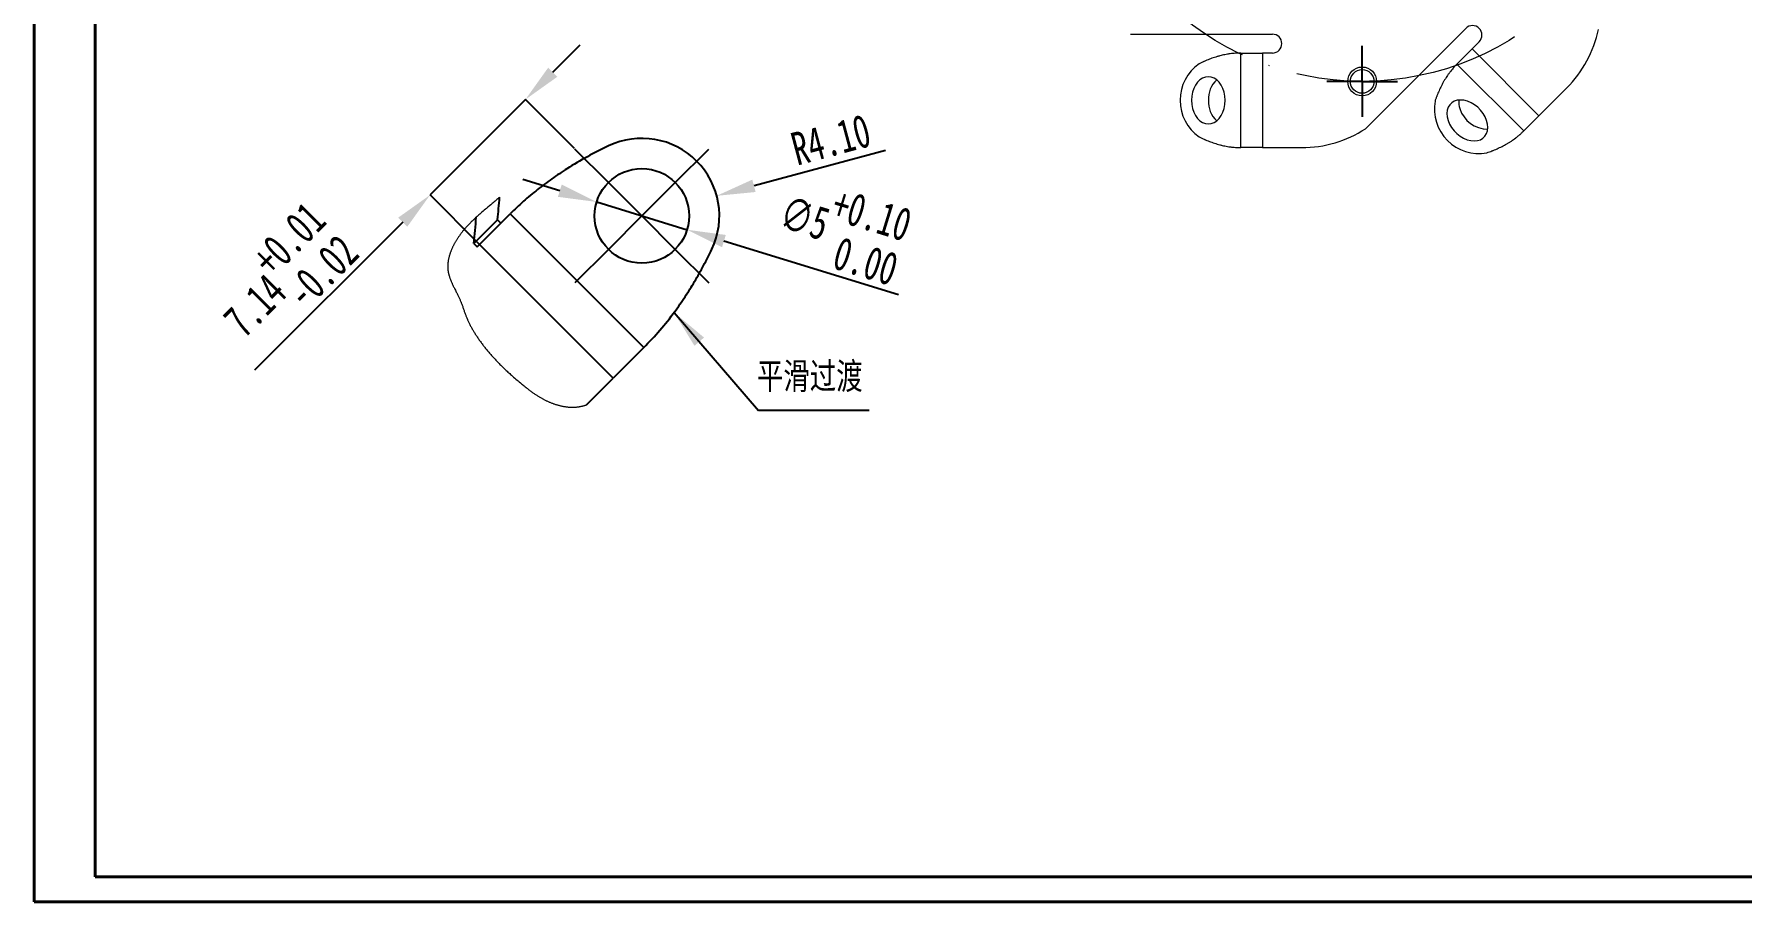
# Model space of a CAD drawing. Header units: millimetres. Extents: x 33 to 1129, y -1950 to 193.
# Drawn here: x 815.8 to 996.4, y -1776.8 to -1685 of the extents above; entities that cross this region are included whole.
import ezdxf

# ---------------------------------------------------------------- set-up
doc = ezdxf.new("R2010")
doc.units = ezdxf.units.MM
doc.linetypes.add('ACAD_ISO04W100', pattern=[30, 24, -3, 0, -3])
doc.layers.add('10', color=7, linetype='Continuous')
doc.layers.add('9', color=7, linetype='Continuous')
doc.layers.add('中心线', color=6, linetype='ACAD_ISO04W100', lineweight=0)
doc.styles.add('SLDTEXTSTYLE4', font='TXT', dxfattribs={"width": 0.7})
doc.dimstyles.new('SLDDIMSTYLE4', dxfattribs={"dimtxt": 0.18, "dimasz": 4.08, "dimexe": 0, "dimexo": 0.0625, "dimgap": 0, "dimtad": 0, "dimtih": 1, "dimtoh": 1, "dimdec": 0, "dimrnd": 1e-09, "dimzin": 0, "dimdsep": 46, "dimtxsty": 'Standard', "dimsah": 1, "dimcen": 0.09, "dimadec": 0, "dimazin": 0, "dimtfac": 4.08, "dimtdec": 0, "dimtofl": 0, "dimtmove": 0, "dimatfit": 3, "dimfxl": 1, "dimfrac": 2, "dimtolj": 1, "dimtzin": 0, "dimarcsym": 0})
doc.dimstyles.new('SLDDIMSTYLE7', dxfattribs={"dimtxt": 3.5, "dimasz": 4.08, "dimexe": 0, "dimexo": 0.0625, "dimgap": 0.875, "dimtad": 2, "dimlfac": 0.5, "dimrnd": 1e-09, "dimzin": 12, "dimdsep": 46, "dimtxsty": 'SLDTEXTSTYLE4', "dimsah": 1, "dimcen": 0, "dimadec": 0, "dimazin": 3, "dimtol": 1, "dimtp": 0.1, "dimtfac": 1, "dimtmove": 0, "dimatfit": 3, "dimfxl": 1, "dimfrac": 2, "dimtolj": 1, "dimtzin": 0, "dimarcsym": 0})
doc.dimstyles.new('SLDDIMSTYLE8', dxfattribs={"dimtxt": 3.5, "dimasz": 4.08, "dimexe": 0, "dimexo": 0.0625, "dimgap": 0.875, "dimtad": 2, "dimlfac": 0.5, "dimrnd": 1e-09, "dimzin": 4, "dimdsep": 46, "dimtxsty": 'SLDTEXTSTYLE4', "dimsah": 1, "dimcen": 0, "dimadec": 0, "dimazin": 1, "dimtfac": 1, "dimtofl": 0, "dimtmove": 0, "dimatfit": 3, "dimfxl": 1, "dimfrac": 2, "dimtolj": 1, "dimtzin": 12, "dimarcsym": 0})
doc.dimstyles.new('SLDDIMSTYLE9', dxfattribs={"dimtxt": 3.5, "dimasz": 4.08, "dimexe": 0, "dimexo": 0.0625, "dimgap": 0.875, "dimtad": 2, "dimlfac": 0.5, "dimrnd": 1e-09, "dimzin": 12, "dimdsep": 46, "dimtxsty": 'SLDTEXTSTYLE4', "dimsah": 1, "dimcen": 0.09, "dimadec": 0, "dimazin": 3, "dimtol": 1, "dimtp": 0.01, "dimtm": 0.02, "dimtfac": 1, "dimtmove": 0, "dimatfit": 0, "dimfxl": 1, "dimfrac": 2, "dimtolj": 1, "dimarcsym": 0})

# ---------------------------------------------------------------- blocks, each defined once
blk = doc.blocks.new('*D46')
at = {"layer": '10', "color": 0, "lineweight": -2, "transparency": 16777216}
for p, q in [((871.37, -1701.6), (867.47, -1700.4)), ((875.27, -1702.79), (884.83, -1705.73)), ((907.18, -1712.6), (888.73, -1706.93))]:
    blk.add_line(p, q, dxfattribs=at)
at = {"layer": '10', "color": 0, "transparency": 16777216}
for points in [[(871.57, -1700.95), (871.17, -1702.25), (875.27, -1702.79)], [(888.93, -1706.28), (888.53, -1707.58), (884.83, -1705.73)]]:
    blk.add_solid(points, dxfattribs=at)
at = {"layer": 'Defpoints', "color": 0, "transparency": 16777216}
for p in [(875.27, -1702.79), (884.83, -1705.73)]:
    blk.add_point(p, dxfattribs=at)
at = {"layer": '10', "color": 0, "transparency": 16777216, "insert": (896.12, -1699.74), "char_height": 3.5, "attachment_point": 1, "rotation": 342.925, "style": 'SLDTEXTSTYLE4'}
blk.add_mtext('\\A1;∅5\\S+0.10^  0.00;', dxfattribs=at)
blk = doc.blocks.new('*D47')
at = {"layer": '10', "color": 0, "lineweight": -2, "transparency": 16777216}
blk.add_line((905.82, -1697.36), (891.91, -1701.08), dxfattribs=at)
at = {"layer": '10', "color": 0, "transparency": 16777216}
blk.add_solid([(891.73, -1700.43), (892.08, -1701.74), (887.97, -1702.14)], dxfattribs=at)
at = {"layer": 'Defpoints', "color": 0, "transparency": 16777216}
for p in [(887.97, -1702.14), (880.05, -1704.26)]:
    blk.add_point(p, dxfattribs=at)
at = {"layer": '10', "color": 0, "transparency": 16777216, "insert": (895.56, -1695.58), "char_height": 3.5, "attachment_point": 1, "rotation": 15, "style": 'SLDTEXTSTYLE4'}
blk.add_mtext('\\A1;R4.10', dxfattribs=at)
blk = doc.blocks.new('*D48')
at = {"layer": '10', "color": 0, "lineweight": -2, "transparency": 16777216}
for p, q in [((870.62, -1689.07), (873.51, -1686.18)), ((867.74, -1691.95), (857.65, -1702.05)), ((872.93, -1697.15), (867.74, -1691.95)), ((862.84, -1707.24), (857.65, -1702.05)), ((854.76, -1704.93), (839.09, -1720.6))]:
    blk.add_line(p, q, dxfattribs=at)
at = {"layer": '10', "color": 0, "transparency": 16777216}
for points in [[(870.14, -1688.59), (871.11, -1689.55), (867.74, -1691.95)], [(854.28, -1704.45), (855.24, -1705.41), (857.65, -1702.05)]]:
    blk.add_solid(points, dxfattribs=at)
at = {"layer": 'Defpoints', "color": 0, "transparency": 16777216}
for p in [(872.98, -1697.19), (857.65, -1702.05), (862.88, -1707.28)]:
    blk.add_point(p, dxfattribs=at)
at = {"layer": '10', "color": 0, "transparency": 16777216, "insert": (839.09, -1707.82), "char_height": 3.5, "attachment_point": 2, "rotation": 45, "style": 'SLDTEXTSTYLE4'}
blk.add_mtext('\\A1;7.14\\S+0.01^ -0.02;', dxfattribs=at)
blk = doc.blocks.new('SW_CENTERMARKSYMBOL_10')
at = {"layer": '10', "color": 0}
for p, q in [((-3.54, 3.54), (-7.07, 7.07)), ((3.54, 3.54), (7.07, 7.07)), ((0, 0), (-3.54, 3.54)), ((0, 0), (3.54, 3.54)), ((0, 0), (-3.54, -3.54)), ((0, 0), (3.54, -3.54)), ((-3.54, -3.54), (-7.07, -7.07)), ((3.54, -3.54), (7.07, -7.07))]:
    blk.add_line(p, q, dxfattribs=at)
blk = doc.blocks.new('SW_CENTERMARKSYMBOL_4')
at = {"layer": '10', "color": 0}
for p, q in [((0, 12.5), (0, 18.75)), ((0, 0), (0, 12.5)), ((-12.5, 0), (-18.75, 0)), ((0, 0), (-12.5, 0)), ((0, 0), (0, -12.5)), ((0, 0), (12.5, 0)), ((12.5, 0), (18.75, 0)), ((0, -12.5), (0, -18.75))]:
    blk.add_line(p, q, dxfattribs=at)

msp = doc.modelspace()

# ---------------------------------------------------------------- linework, layer by layer
at = {"color": 7, "linetype": 'Continuous', "lineweight": 15}
for p, q in [((931.73837, -1685.0419), (946.73837, -1685.0419)), ((956.59043, -1695.04007), (967.19703, -1684.43347)), ((966.2453, -1688.21363), (967.8636, -1686.59533)), ((968.61124, -1685.84769), (967.8636, -1686.59533)), ((967.8636, -1686.59533), (974.93467, -1693.6664)), ((943.39242, -1697.0419), (943.39242, -1687.0419)), ((943.39242, -1687.0419), (945.68104, -1687.0419)), ((946.73837, -1687.0419), (945.68104, -1687.0419)), ((945.68104, -1687.0419), (945.68104, -1697.0419)), ((973.31637, -1695.2847), (966.2453, -1688.21363)), ((974.93467, -1693.6664), (977.87578, -1690.72529)), ((974.93467, -1693.6664), (973.31637, -1695.2847)), ((945.68104, -1697.0419), (943.39242, -1697.0419)), ((945.68104, -1697.0419), (949.8404, -1697.0419))]:
    msp.add_line(p, q, dxfattribs=at)
at = {"color": 7, "linetype": 'Continuous', "lineweight": 25}
for p, q in [((864.78069, -1704.67951), (862.28069, -1707.17951)), ((865.13424, -1705.03306), (864.78069, -1704.67951)), ((866.12084, -1704.04646), (880.26298, -1718.1886)), ((862.28069, -1707.17951), (862.63424, -1707.53306)), ((862.63424, -1707.53306), (862.88424, -1707.28306)), ((877.02638, -1721.4252), (862.88424, -1707.28306)), ((874.19041, -1724.26116), (877.02638, -1721.4252))]:
    msp.add_line(p, q, dxfattribs=at)
at = {"color": 7, "linetype": 'Continuous', "lineweight": 15, "flags": 128}
for points in [[(938.19699, -1692.0419), (938.22385, -1692.47602), (938.3036, -1692.89695), (938.43383, -1693.2919), (938.61057, -1693.64887), (938.82846, -1693.95701), (939.08088, -1694.20696), (939.36015, -1694.39113), (939.65779, -1694.50392), (939.96476, -1694.5419), (940.27173, -1694.50392), (940.56937, -1694.39113), (940.84864, -1694.20696), (941.10106, -1693.95701), (941.31895, -1693.64887), (941.49569, -1693.2919), (941.62592, -1692.89695), (941.70567, -1692.47602), (941.73253, -1692.0419), (941.70567, -1691.60778), (941.62592, -1691.18685), (941.49569, -1690.7919), (941.31895, -1690.43493), (941.10106, -1690.12679), (940.84864, -1689.87683), (940.56937, -1689.69267), (940.27173, -1689.57988), (939.96476, -1689.5419), (939.65779, -1689.57988), (939.36015, -1689.69267), (939.08088, -1689.87683), (938.82846, -1690.12679), (938.61057, -1690.43493), (938.43383, -1690.7919), (938.3036, -1691.18685), (938.22385, -1691.60778), (938.19699, -1692.0419)], [(965.31587, -1694.17289), (965.4722, -1694.54885), (965.6858, -1694.91338), (965.95019, -1695.25542), (966.25732, -1695.56456), (966.59787, -1695.83142), (966.96149, -1696.04789), (967.33713, -1696.20738), (967.71338, -1696.30506), (968.0788, -1696.33795), (968.42229, -1696.30506), (968.73342, -1696.20738), (969.00273, -1696.04789), (969.22204, -1695.83142), (969.38468, -1695.56456), (969.48572, -1695.25542), (969.52208, -1694.91338), (969.49266, -1694.54885), (969.39835, -1694.17289), (969.24202, -1693.79693), (969.02842, -1693.43239), (968.76403, -1693.09035), (968.4569, -1692.78121), (968.11635, -1692.51435), (967.75273, -1692.29789), (967.37709, -1692.13839), (967.00085, -1692.04071), (966.63542, -1692.00782), (966.29193, -1692.04071), (965.9808, -1692.13839), (965.71149, -1692.29789), (965.49218, -1692.51435), (965.32954, -1692.78121), (965.2285, -1693.09035), (965.19214, -1693.43239), (965.22156, -1693.79693), (965.31587, -1694.17289)]]:
    msp.add_lwpolyline(points, dxfattribs=at)
at = {"color": 7, "linetype": 'Continuous', "lineweight": 18, "flags": 128}
msp.add_lwpolyline([(865.00291, -1702.2901), (864.90816, -1702.3736), (864.81291, -1702.45678), (864.71721, -1702.53967), (864.6211, -1702.62231), (864.52463, -1702.70474), (864.42783, -1702.78699), (864.33075, -1702.8691), (864.23342, -1702.9511), (864.08008, -1703.07983), (863.92641, -1703.20851), (863.77256, -1703.3373), (863.6187, -1703.46633), (863.49571, -1703.56981), (863.37289, -1703.6736), (863.25034, -1703.77778), (863.12812, -1703.8824), (863.00632, -1703.98755), (862.91098, -1704.07058), (862.81599, -1704.15401), (862.7214, -1704.23788), (862.62723, -1704.32221), (862.53354, -1704.40705), (862.45776, -1704.4764), (862.38235, -1704.54612), (862.30732, -1704.61623), (862.23269, -1704.68675), (862.15849, -1704.7577), (862.08473, -1704.8291), (862.01144, -1704.90096), (861.94468, -1704.96726), (861.87836, -1705.03398), (861.81247, -1705.10114), (861.74705, -1705.16874), (861.68211, -1705.23681), (861.61766, -1705.30535), (861.56086, -1705.36662), (861.50448, -1705.42828), (861.44853, -1705.49035), (861.39301, -1705.55284), (861.33794, -1705.61575), (861.28333, -1705.67911), (861.23227, -1705.73925), (861.18164, -1705.7998), (861.13145, -1705.86076), (861.08171, -1705.92214), (861.03243, -1705.98395), (860.98362, -1706.04621), (860.93528, -1706.1089), (860.88743, -1706.17206), (860.84007, -1706.23568), (860.79323, -1706.29977), (860.74772, -1706.36319), (860.70272, -1706.42707), (860.65823, -1706.49144), (860.61427, -1706.55629), (860.57739, -1706.6117), (860.54091, -1706.66748), (860.50481, -1706.72362), (860.46912, -1706.78013), (860.43384, -1706.83701), (860.39897, -1706.89428), (860.36647, -1706.94863), (860.33436, -1707.00333), (860.30262, -1707.05837), (860.27128, -1707.11375), (860.24036, -1707.16946), (860.20986, -1707.2255), (860.17981, -1707.28184), (860.15021, -1707.33848), (860.12109, -1707.39541), (860.09245, -1707.45261), (860.06482, -1707.50905), (860.0377, -1707.56574), (860.01108, -1707.62267), (859.985, -1707.67982), (859.95745, -1707.74179), (859.93055, -1707.80399), (859.90433, -1707.86642), (859.8788, -1707.92907), (859.85398, -1707.99192), (859.82989, -1708.05496), (859.80785, -1708.11456), (859.7865, -1708.17431), (859.76584, -1708.23419), (859.7459, -1708.2942), (859.72668, -1708.35432), (859.71123, -1708.40451), (859.6963, -1708.45476), (859.68191, -1708.50507), (859.66805, -1708.55544), (859.65475, -1708.60585), (859.64201, -1708.6563), (859.63052, -1708.70391), (859.61954, -1708.75154), (859.60908, -1708.7992), (859.59915, -1708.84686), (859.58976, -1708.89455), (859.58038, -1708.94513), (859.57163, -1708.9957), (859.56351, -1709.04628), (859.55603, -1709.09684), (859.54919, -1709.14739), (859.54301, -1709.19791), (859.53779, -1709.24552), (859.53317, -1709.29309), (859.52915, -1709.34063), (859.52575, -1709.38813), (859.52297, -1709.43558), (859.52082, -1709.48298), (859.5193, -1709.53032), (859.51843, -1709.5776), (859.51821, -1709.62481), (859.51864, -1709.67195), (859.51972, -1709.71817), (859.52145, -1709.76431), (859.52383, -1709.81037), (859.52688, -1709.85634), (859.53036, -1709.89948), (859.53443, -1709.94254), (859.5391, -1709.9855), (859.54436, -1710.02838), (859.55019, -1710.07118), (859.55658, -1710.11389), (859.56352, -1710.15652), (859.57178, -1710.20332), (859.58069, -1710.25004), (859.59022, -1710.29665), (859.60036, -1710.34318), (859.61109, -1710.38963), (859.62241, -1710.43599), (859.6343, -1710.48227), (859.64674, -1710.52846), (859.65973, -1710.57459), (859.67323, -1710.62064), (859.68699, -1710.66579), (859.70124, -1710.71088), (859.71594, -1710.7559), (859.73111, -1710.80086), (859.75145, -1710.85916), (859.77249, -1710.91736), (859.79422, -1710.97547), (859.8166, -1711.03349), (859.8396, -1711.09144), (859.86319, -1711.1493), (859.88734, -1711.20709), (859.91451, -1711.27058), (859.94229, -1711.334), (859.97063, -1711.39734), (859.99949, -1711.46063), (860.02883, -1711.52386), (860.06681, -1711.60426), (860.10543, -1711.6846), (860.1446, -1711.76489), (860.18425, -1711.84513), (860.22428, -1711.92536), (860.27715, -1712.03039), (860.33037, -1712.13544), (860.38376, -1712.24053), (860.4246, -1712.321), (860.46535, -1712.40152), (860.50592, -1712.48211), (860.54623, -1712.56279), (860.5862, -1712.64356), (860.62574, -1712.72444), (860.66477, -1712.80544), (860.69678, -1712.8729), (860.72834, -1712.94046), (860.75938, -1713.00814), (860.78988, -1713.07593), (860.81978, -1713.14384), (860.84904, -1713.21189), (860.87599, -1713.27618), (860.90231, -1713.3406), (860.92805, -1713.40513), (860.95325, -1713.46976), (860.97796, -1713.53448), (861.00882, -1713.61715), (861.03905, -1713.69992), (861.06874, -1713.78276), (861.09799, -1713.86566), (861.12687, -1713.94859), (861.1555, -1714.03151), (861.18397, -1714.11441), (861.21237, -1714.19727), (861.24079, -1714.28005), (861.26932, -1714.36273), (861.29807, -1714.44529), (861.32713, -1714.5277), (861.35659, -1714.60994), (861.38654, -1714.69197), (861.41451, -1714.76698), (861.44305, -1714.84177), (861.47223, -1714.91634), (861.50209, -1714.99067), (861.53262, -1715.06476), (861.56382, -1715.13861), (861.59267, -1715.20539), (861.62206, -1715.27198), (861.65197, -1715.33837), (861.68238, -1715.40456), (861.7133, -1715.47055), (861.74471, -1715.53635), (861.78235, -1715.61364), (861.82065, -1715.69066), (861.85961, -1715.76741), (861.89919, -1715.84389), (861.94022, -1715.92164), (861.98189, -1715.99911), (862.02417, -1716.07629), (862.06706, -1716.15319), (862.11054, -1716.22981), (862.15459, -1716.30615), (862.1992, -1716.3822), (862.24435, -1716.45796), (862.29004, -1716.53344), (862.33625, -1716.60864), (862.38296, -1716.68355), (862.43016, -1716.75819), (862.47783, -1716.83253), (862.52597, -1716.9066), (862.57943, -1716.98774), (862.63341, -1717.06854), (862.68789, -1717.149), (862.74286, -1717.22911), (862.79829, -1717.30888), (862.85756, -1717.39312), (862.91731, -1717.47697), (862.97753, -1717.56043), (863.03821, -1717.64352), (863.09935, -1717.72623), (863.16094, -1717.80856), (863.21942, -1717.88585), (863.2783, -1717.96281), (863.33756, -1718.03945), (863.39721, -1718.11576), (863.45725, -1718.19175), (863.52469, -1718.27618), (863.5926, -1718.36022), (863.66096, -1718.44387), (863.72978, -1718.52713), (863.79904, -1718.61001), (863.86874, -1718.69251), (863.93888, -1718.77463), (864.00945, -1718.85637), (864.08289, -1718.94053), (864.15678, -1719.02431), (864.2311, -1719.10769), (864.30586, -1719.19068), (864.38105, -1719.27329), (864.4553, -1719.35406), (864.52995, -1719.43446), (864.60499, -1719.51451), (864.68042, -1719.5942), (864.77072, -1719.6886), (864.86154, -1719.78251), (864.95288, -1719.87594), (865.04473, -1719.96888), (865.13708, -1720.06134), (865.22991, -1720.15333), (865.32322, -1720.24486), (865.417, -1720.33592), (865.51124, -1720.42653), (865.60592, -1720.51669), (865.70104, -1720.60641), (865.79658, -1720.69569), (865.88704, -1720.77947), (865.97787, -1720.86287), (866.06905, -1720.9459), (866.16057, -1721.02856), (866.25242, -1721.11085), (866.3698, -1721.21507), (866.48768, -1721.31871), (866.60606, -1721.42179), (866.72491, -1721.52432), (866.84422, -1721.6263), (866.96182, -1721.72594), (867.07983, -1721.82507), (867.19823, -1721.92371), (867.31701, -1722.02186), (867.41228, -1722.10003), (867.50778, -1722.17789), (867.60355, -1722.25539), (867.69961, -1722.33247), (867.79599, -1722.40909), (867.87198, -1722.46893), (867.94821, -1722.52843), (868.0247, -1722.58755), (868.10148, -1722.64628), (868.17854, -1722.70459), (868.24871, -1722.7571), (868.31915, -1722.80922), (868.38988, -1722.86093), (868.46089, -1722.91222), (868.53222, -1722.96307), (868.60259, -1723.01256), (868.67327, -1723.06159), (868.74429, -1723.11013), (868.81565, -1723.15818), (868.87967, -1723.20064), (868.94398, -1723.24268), (869.0086, -1723.28428), (869.07352, -1723.32543), (869.13877, -1723.36611), (869.20434, -1723.40632), (869.27025, -1723.44604), (869.3365, -1723.48526), (869.39617, -1723.51996), (869.45612, -1723.55424), (869.51637, -1723.58809), (869.57692, -1723.6215), (869.63779, -1723.65445), (869.69787, -1723.68638), (869.75826, -1723.71785), (869.81897, -1723.74886), (869.88, -1723.7794), (869.94261, -1723.81008), (870.00557, -1723.84025), (870.06888, -1723.8699), (870.13256, -1723.89902), (870.19657, -1723.92761), (870.26093, -1723.95565), (870.32562, -1723.98314), (870.39047, -1724.00999), (870.45563, -1724.03626), (870.52108, -1724.06193), (870.58682, -1724.087), (870.65281, -1724.11146), (870.71789, -1724.13487), (870.7832, -1724.15766), (870.84874, -1724.17981), (870.91449, -1724.20133), (870.9818, -1724.22262), (871.04932, -1724.24322), (871.11702, -1724.26311), (871.1849, -1724.2823), (871.25296, -1724.30075), (871.32117, -1724.31847), (871.38953, -1724.33544), (871.44945, -1724.34966), (871.50948, -1724.3633), (871.56958, -1724.37633), (871.62978, -1724.38876), (871.69004, -1724.40057), (871.75037, -1724.41177), (871.81075, -1724.42233), (871.87119, -1724.43225), (871.93456, -1724.44195), (871.99796, -1724.45094), (872.06139, -1724.45919), (872.12484, -1724.46671), (872.1883, -1724.47349), (872.25177, -1724.4795), (872.30963, -1724.48432), (872.36749, -1724.4885), (872.42532, -1724.49203), (872.48314, -1724.49491), (872.54092, -1724.49711), (872.59866, -1724.49865), (872.65306, -1724.49949), (872.70742, -1724.49971), (872.76174, -1724.49932), (872.81599, -1724.49831), (872.87018, -1724.49668), (872.92431, -1724.49442), (872.97836, -1724.49152), (873.03234, -1724.48797), (873.08623, -1724.48378), (873.14003, -1724.47894), (873.19278, -1724.47353), (873.24544, -1724.46749), (873.29799, -1724.4608), (873.35045, -1724.45348), (873.40375, -1724.44538), (873.45696, -1724.43666), (873.51007, -1724.42734), (873.56309, -1724.41744), (873.61602, -1724.40697), (873.66792, -1724.39616), (873.71975, -1724.38485), (873.77149, -1724.37305), (873.82316, -1724.36078), (873.88459, -1724.34559), (873.94592, -1724.32979), (874.00716, -1724.31342), (874.06832, -1724.2965), (874.1294, -1724.27907), (874.19041, -1724.26116)], dxfattribs=at)
at = {"color": 7, "linetype": 'Continuous', "lineweight": 25, "flags": 128}
for points in [[(862.88424, -1707.28306), (863.21707, -1706.95024), (863.57786, -1706.58944), (863.96314, -1706.20416), (864.3692, -1705.7981), (864.79214, -1705.37517), (865.22786, -1704.93944), (865.67219, -1704.49511), (866.12084, -1704.04646)], [(880.26298, -1718.1886), (879.81433, -1718.63725), (879.37, -1719.08157), (878.93427, -1719.5173), (878.51134, -1719.94024), (878.10528, -1720.3463), (877.72, -1720.73158), (877.3592, -1721.09237), (877.02638, -1721.4252)]]:
    msp.add_lwpolyline(points, dxfattribs=at)
at = {"color": 7, "linetype": 'Continuous', "lineweight": 15}
for radius in [1.525, 1.25]:
    msp.add_circle((956.23327, -1690.0419), radius, dxfattribs=at)
at = {"color": 7, "linetype": 'Continuous', "lineweight": 25}
msp.add_circle((880.04723, -1704.26221), 5, dxfattribs=at)
at = {"color": 7, "linetype": 'Continuous', "lineweight": 15}
for centre, radius, start, end in [((946.73837, -1686.0419), 1, 270, 90), ((967.90414, -1685.14058), 1, 315, 135), ((969.1209, -1681.97041), 12.38127, 315, 348.0370252), ((941.67933, -1692.0419), 4.704, 124.7242897, 235.2757103), ((942.76278, -1691.92123), 2.80063, 133.115338, 182.4693534), ((942.76278, -1692.16256), 2.80063, 177.5306466, 226.884662), ((968.56949, -1692.9605), 4.704, 169.7242897, 280.2757103), ((968.59724, -1692.20549), 2.15433, 174.9793035, 199.4510651), ((969.50048, -1692.00362), 3.07523, 197.3931789, 270.233997), ((949.8404, -1684.66063), 12.38127, 270, 303.0370252)]:
    msp.add_arc(centre, radius, start, end, dxfattribs=at)
at = {"color": 7, "linetype": 'Continuous', "lineweight": 25}
for centre, radius, start, end in [((880.04723, -1704.26221), 8.2, 334.4414489, 115.5585413), ((754.38738, -1693.20761), 110.98778, 354.0672069, 355.3060497), ((755.43207, -1696.03708), 107.42802, 354.0465763, 355.5314213)]:
    msp.add_arc(centre, radius, start, end, dxfattribs=at)
at = {"color": 7, "linetype": 'Continuous', "lineweight": 15}
for points, knots in [([(943.39242, -1687.0419), (943.28018, -1687.04292), (943.18671, -1687.04466), (943.10736, -1687.04725), (943.10036, -1687.04749), (943.08869, -1687.04789), (943.08286, -1687.0481), (943.06536, -1687.04875), (943.05369, -1687.04921), (943.01868, -1687.05067), (942.99533, -1687.05175), (942.92528, -1687.0553), (942.87856, -1687.05809), (942.6449, -1687.07415), (942.46037, -1687.09333), (942.22568, -1687.12571), (942.18126, -1687.13222), (942.08967, -1687.14636), (942.0438, -1687.15382), (941.90596, -1687.17735), (941.81376, -1687.19457), (941.53626, -1687.25089), (941.35004, -1687.29462), (941.11575, -1687.35699), (941.07207, -1687.36896), (940.98144, -1687.39446), (940.93608, -1687.40756), (940.79992, -1687.44793), (940.709, -1687.47624), (940.43582, -1687.56542), (940.25314, -1687.6305), (939.88666, -1687.77194), (939.70741, -1687.84646), (939.52088, -1687.9298), (939.51356, -1687.93309), (939.49488, -1687.9415), (939.48542, -1687.94578), (939.45667, -1687.95883), (939.437, -1687.96782), (939.37649, -1687.99567), (939.33415, -1688.01541), (939.20114, -1688.0781), (939.10447, -1688.12456), (938.9998, -1688.17567)], [0, 0, 0, 0, 0.0625, 0.0625, 0.06640625, 0.06640625, 0.0703125, 0.0703125, 0.078125, 0.078125, 0.09375, 0.09375, 0.125, 0.125, 0.25, 0.25, 0.28125, 0.28125, 0.3125, 0.3125, 0.375, 0.375, 0.5, 0.5, 0.53125, 0.53125, 0.5625, 0.5625, 0.625, 0.625, 0.75, 0.75, 0.875, 0.875, 0.8828125, 0.8828125, 0.890625, 0.890625, 0.90625, 0.90625, 0.9375, 0.9375, 1, 1, 1, 1]), ([(966.2453, -1688.21363), (966.16666, -1688.29372), (966.10179, -1688.36104), (966.04752, -1688.41898), (966.04273, -1688.4241), (966.03477, -1688.43264), (966.0308, -1688.43691), (966.01888, -1688.44975), (966.01095, -1688.45832), (965.98723, -1688.48411), (965.97148, -1688.50138), (965.92446, -1688.55343), (965.8934, -1688.58843), (965.73952, -1688.76501), (965.62261, -1688.90905), (965.47956, -1689.09791), (965.45275, -1689.13392), (965.39798, -1689.20868), (965.37082, -1689.24639), (965.28999, -1689.36049), (965.23698, -1689.43787), (965.08058, -1689.67392), (964.97982, -1689.83651), (964.85825, -1690.04629), (964.83584, -1690.08563), (964.78978, -1690.16775), (964.76697, -1690.20909), (964.69923, -1690.33391), (964.65496, -1690.41822), (964.52486, -1690.67444), (964.4417, -1690.84964), (964.28257, -1691.2088), (964.20851, -1691.38824), (964.13555, -1691.57906), (964.1327, -1691.58657), (964.12544, -1691.60572), (964.12178, -1691.61543), (964.11067, -1691.645), (964.10312, -1691.66526), (964.08003, -1691.72774), (964.06405, -1691.77164), (964.01432, -1691.91002), (963.97881, -1692.01123), (963.94095, -1692.12138)], [0, 0, 0, 0, 0.0625, 0.0625, 0.06640625, 0.06640625, 0.0703125, 0.0703125, 0.078125, 0.078125, 0.09375, 0.09375, 0.125, 0.125, 0.25, 0.25, 0.28125, 0.28125, 0.3125, 0.3125, 0.375, 0.375, 0.5, 0.5, 0.53125, 0.53125, 0.5625, 0.5625, 0.625, 0.625, 0.75, 0.75, 0.875, 0.875, 0.8828125, 0.8828125, 0.890625, 0.890625, 0.90625, 0.90625, 0.9375, 0.9375, 1, 1, 1, 1]), ([(938.9998, -1695.90812), (939.20039, -1696.00664), (939.37773, -1696.09027), (939.54145, -1696.16333), (939.55398, -1696.1689), (939.57617, -1696.17871), (939.58727, -1696.1836), (939.6206, -1696.19822), (939.64285, -1696.20789), (939.70971, -1696.2367), (939.75442, -1696.25562), (939.88893, -1696.31154), (939.97914, -1696.34768), (940.25134, -1696.45272), (940.43588, -1696.51851), (940.80011, -1696.63737), (940.98163, -1696.69115), (941.20778, -1696.75131), (941.25616, -1696.76382), (941.34954, -1696.78719), (941.39616, -1696.79849), (941.53579, -1696.83124), (941.62859, -1696.85153), (941.90609, -1696.90777), (942.08991, -1696.93908), (942.31822, -1696.9705), (942.36699, -1696.97681), (942.46089, -1696.98813), (942.50767, -1696.99336), (942.64749, -1697.00779), (942.74, -1697.0157), (942.84329, -1697.02269), (942.85244, -1697.02329), (942.87333, -1697.02461), (942.88387, -1697.02525), (942.91573, -1697.02713), (942.93733, -1697.02831), (943.00317, -1697.03164), (943.04848, -1697.03358), (943.18863, -1697.03858), (943.2877, -1697.0408), (943.39242, -1697.0419)], [0, 0, 0, 0, 0.125, 0.125, 0.1328125, 0.1328125, 0.140625, 0.140625, 0.15625, 0.15625, 0.1875, 0.1875, 0.25, 0.25, 0.375, 0.375, 0.5, 0.5, 0.53125, 0.53125, 0.5625, 0.5625, 0.625, 0.625, 0.75, 0.75, 0.78125, 0.78125, 0.8125, 0.8125, 0.875, 0.875, 0.8828125, 0.8828125, 0.890625, 0.890625, 0.90625, 0.90625, 0.9375, 0.9375, 1, 1, 1, 1]), ([(969.40862, -1697.58905), (969.62012, -1697.51687), (969.80465, -1697.45061), (969.97208, -1697.3865), (969.98488, -1697.38158), (970.00751, -1697.37283), (970.01882, -1697.36844), (970.05272, -1697.35521), (970.0753, -1697.34631), (970.14294, -1697.3194), (970.18793, -1697.30117), (970.32259, -1697.24559), (970.41193, -1697.20737), (970.67868, -1697.08916), (970.85569, -1697.00519), (971.19728, -1696.83169), (971.36367, -1696.74137), (971.56612, -1696.62399), (971.60917, -1696.59863), (971.69173, -1696.54913), (971.73269, -1696.52416), (971.85458, -1696.44858), (971.93454, -1696.39731), (972.17053, -1696.24085), (972.32265, -1696.13301), (972.50631, -1695.99379), (972.54526, -1695.96376), (972.61966, -1695.90537), (972.65644, -1695.87599), (972.7655, -1695.78732), (972.83652, -1695.7275), (972.9145, -1695.65941), (972.92139, -1695.65336), (972.93709, -1695.63952), (972.945, -1695.63253), (972.96885, -1695.61132), (972.98496, -1695.59689), (973.03388, -1695.55268), (973.06729, -1695.52202), (973.16992, -1695.42645), (973.24154, -1695.35796), (973.31637, -1695.2847)], [0, 0, 0, 0, 0.125, 0.125, 0.1328125, 0.1328125, 0.140625, 0.140625, 0.15625, 0.15625, 0.1875, 0.1875, 0.25, 0.25, 0.375, 0.375, 0.5, 0.5, 0.53125, 0.53125, 0.5625, 0.5625, 0.625, 0.625, 0.75, 0.75, 0.78125, 0.78125, 0.8125, 0.8125, 0.875, 0.875, 0.8828125, 0.8828125, 0.890625, 0.890625, 0.90625, 0.90625, 0.9375, 0.9375, 1, 1, 1, 1])]:
    msp.add_open_spline(points, degree=3, knots=knots, dxfattribs=at)
at = {"color": 7, "linetype": 'Continuous', "lineweight": 25}
for points, knots in [([(876.50948, -1696.86462), (875.76288, -1697.23573), (874.26742, -1697.97907), (872.28386, -1699.15727), (870.52889, -1700.32711), (868.99368, -1701.47325), (867.51104, -1702.70312), (866.58477, -1703.59817), (866.12084, -1704.04646)], [0, 0, 0, 0, 0.197066504, 0.394729875, 0.544948972, 0.695560306, 0.847518099, 1, 1, 1, 1]), ([(880.26298, -1718.1886), (880.83925, -1717.58551), (881.9948, -1716.37618), (883.42221, -1714.55895), (884.63214, -1712.82849), (885.64701, -1711.20407), (886.59266, -1709.52963), (887.16057, -1708.37692), (887.44482, -1707.79996)], [0, 0, 0, 0, 0.197124964, 0.395275376, 0.545561225, 0.696229096, 0.847957198, 1, 1, 1, 1])]:
    msp.add_open_spline(points, degree=3, knots=knots, dxfattribs=at)
at = {"layer": '10', "color": 0}
msp.add_line((904.08488, -1724.83387), (892.3801, -1724.83387), dxfattribs=at)
at = {"layer": '9', "color": 7, "lineweight": 40}
for p, q in [((815.77467, -1555.40458), (815.77467, -1776.81912)), ((822.21189, -1558.22987), (822.21189, -1774.18637)), ((822.21189, -1774.18637), (1126.17788, -1774.18637)), ((815.77467, -1776.81912), (1128.80903, -1776.81912))]:
    msp.add_line(p, q, dxfattribs=at)
at = {"layer": '中心线'}
msp.add_circle((956.23327, -1660.0419), 30, dxfattribs=at)

# ---------------------------------------------------------------- block references
at = {"layer": '10'}
msp.add_blockref('SW_CENTERMARKSYMBOL_10', (880.04723, -1704.26221), dxfattribs=at)
at = {"layer": '中心线', "xscale": -0.2, "yscale": 0.2, "zscale": 0.2}
msp.add_blockref('SW_CENTERMARKSYMBOL_4', (956.23327, -1690.0419), dxfattribs=at)

# ---------------------------------------------------------------- texts
at = {"insert": (892.20659, -1719.79968), "char_height": 2.8, "width": 77.0392424, "attachment_point": 1}
msp.add_mtext('{\\fHYSWLongFangSong|b0|i0|c134|p2;平滑过渡}', dxfattribs=at)

# ---------------------------------------------------------------- dimensions: what is measured, and where the dimension line sits
at = {"layer": '10'}
dim = msp.add_linear_dim(base=(857.64804, -1702.04687), p1=(872.97616, -1697.19114), p2=(862.88424, -1707.28306), angle=45, dimstyle='SLDDIMSTYLE9', dxfattribs=at)
dim.commit()
dim.dimension.update_dxf_attribs({"geometry": '*D48', "text_midpoint": (845.48463, -1714.21028), "dimtype": 160})
dim = msp.add_radius_dim(center=(880.04723, -1704.26221), mpoint=(887.96782, -1702.13989), dimstyle='SLDDIMSTYLE8', dxfattribs=at)
dim.commit()
dim.dimension.update_dxf_attribs({"geometry": '*D47', "text_midpoint": (900.15697, -1696.15622)})
dim = msp.add_diameter_dim_2p(p1=(875.26762, -1702.79409), p2=(884.82684, -1705.73032), dimstyle='SLDDIMSTYLE7', dxfattribs=at)
dim.commit()
dim.dimension.update_dxf_attribs({"geometry": '*D46', "text_midpoint": (901.35999, -1705.62172)})

# ---------------------------------------------------------------- leaders
msp.add_leader([(883.45613, -1714.47829), (892.3801, -1724.83387)], dimstyle='SLDDIMSTYLE4', dxfattribs=at)

doc.saveas('drawing.dxf')
